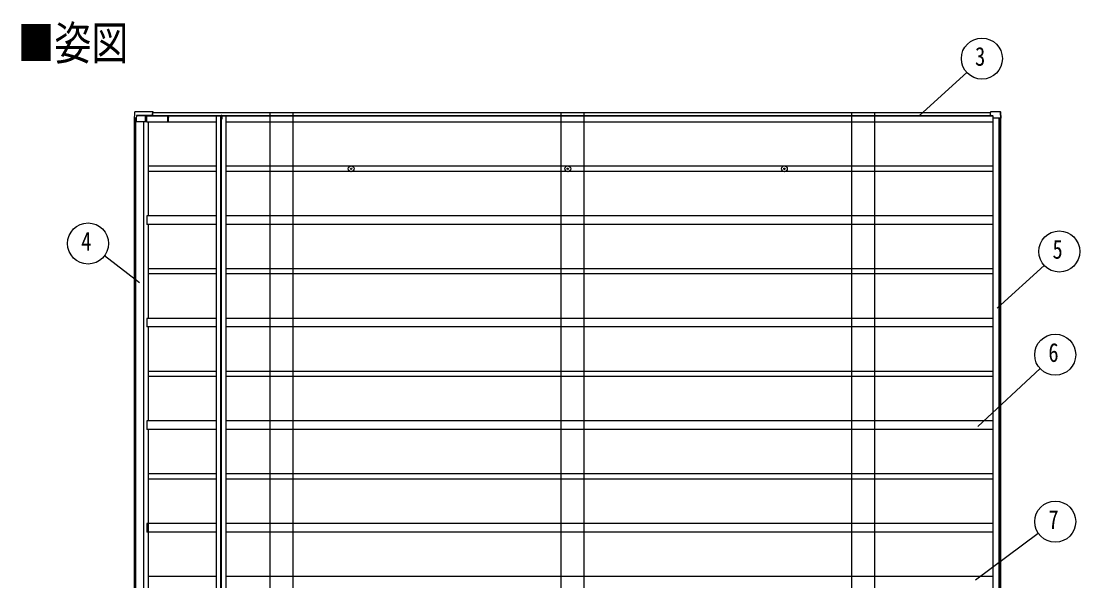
# Model space of a CAD drawing. Units: millimetres, scale not verified. Extents: x -16820 to 16820, y -11880 to 11880.
# Drawn here: x -6882 to -692, y -1046 to 2227 of the extents above; entities that cross this region are included whole.
import ezdxf
from ezdxf.enums import TextEntityAlignment as Align

# ---------------------------------------------------------------- set-up
doc = ezdxf.new("R2010")
doc.units = ezdxf.units.MM
doc.header["$LTSCALE"] = 60
for name, color, linetype in [('0-2_USER1', 3, 'Continuous'), ('0-3_YKK_11', 7, 'Continuous'), ('0-5_YKK_13', 4, 'Continuous'), ('0-6_YKK_A1', 4, 'Continuous'), ('0-7_YKK_D', 6, 'Continuous')]:
    doc.layers.add(name, color=color, linetype=linetype)
doc.styles.add('ＭＳ ゴシック', font='')
doc.styles.get('ＭＳ ゴシック').set_extended_font_data('MS Gothic')

msp = doc.modelspace()

# ---------------------------------------------------------------- linework, layer by layer
at = {"layer": '0-3_YKK_11'}
msp.add_line((-6020.64, 1638.65), (-6022.65, 1638.65), dxfattribs=at)
for points in [[(-6023.65, 1639.64), (-6023.84, 1657.95), (-6023.84, 1673.95), (-6022.94, 1673.95), (-6022.94, 1673.05), (-6020.64, 1673.05), (-6020.64, 1672.15), (-6022.64, 1672.15), (-6022.64, 1663.4), (-6020.64, 1663.4), (-6020.64, 1662.5), (-6022.34, 1662.5), (-6022.34, 1657.95), (-6022.64, 1645.65), (-6020.64, 1645.65)], [(-6019.64, 1644.65), (-6019.64, 1643.4), (-6020.54, 1643.4), (-6020.54, 1644.75), (-6022.74, 1644.75), (-6022.74, 1639.55), (-6020.54, 1639.55), (-6020.54, 1640.9), (-6019.64, 1640.9), (-6019.64, 1639.65)]]:
    msp.add_lwpolyline(points, dxfattribs=at)
for centre, start, end in [((-6022.65, 1639.65), 180.59373, 270.00002), ((-6020.64, 1644.65), 0.00001, 89.99999), ((-6020.64, 1639.65), 270.00001, 359.99999)]:
    msp.add_arc(centre, 1, start, end, dxfattribs=at)
at = {"layer": '0-5_YKK_13'}
for p, q in [((-6112.21, 1695.97), (-6215.67, 1695.97)), ((-6110.46, 1696.16), (-6214.08, 1696.16)), ((-6208.02, 1673.54), (-6208.64, 1663.65)), ((-6207.03, 1674.49), (-6120.31, 1674.49)), ((-6128.68, 1674.49), (-6128.67, 1673.95)), ((-6120.05, 1673.95), (-6120.31, 1674.49)), ((-6119.1, 1674.63), (-6114.11, 1674.63)), ((-6118.77, 1673.95), (-6119.1, 1674.63)), ((-6114.21, 1674.85), (-6114.11, 1674.63)), ((-6114.11, 1674.63), (-6114.1, 1686.82)), ((-6112.22, 1694.11), (-6112.21, 1693.65)), ((-6112.1, 1693.65), (-6112.12, 1694.91)), ((-6110.55, 1695.11), (-6110.57, 1693.65)), ((-6110.46, 1693.65), (-6110.45, 1694.23)), ((-5731.73, 1675.75), (-5711.73, 1675.75)), ((-5731.73, 1675.75), (-5731.73, 1673.75)), ((-5711.69, 1675.75), (-5709.64, 1675.75)), ((-5709.78, 1673.84), (-5709.78, 1653.75)), ((-5709.78, 1673.84), (-5707.69, 1673.84)), ((-5707.69, 1673.84), (-5707.69, 1653.75)), ((-1215.95, 1686.92), (-1215.97, 1674.85)), ((-1215.97, 1674.85), (-1201.52, 1674.85)), ((-1215.97, 1674.85), (-1215.86, 1674.63)), ((-1210.88, 1674.63), (-1215.86, 1674.63)), ((-1158.19, 1695.97), (-1213.96, 1695.97)), ((-1156.27, 1696.16), (-1212.21, 1696.16)), ((-1210.88, 1674.63), (-1210.84, 1674.55)), ((-1200.52, 1673.85), (-1200.42, 1660.65)), ((-1153.2, 1660.65), (-1155.21, 1693.23)), ((-1151.25, 1660.65), (-1153.37, 1693.52)), ((-6214.88, 1660.65), (-6220.66, 1660.65)), ((-6210.59, 1639.65), (-6209.34, 1639.65)), ((-6209.34, 1639.65), (-6157.41, 1639.65)), ((-6209, 1660.65), (-6208.9, 1660.65)), ((-6208.9, 1660.65), (-6208.71, 1663.65)), ((-6208.71, 1663.65), (-6208.64, 1663.65)), ((-5707.69, 1653.75), (-5711.73, 1653.75)), ((-1164.56, 1660.65), (-1200.42, 1660.65)), ((-1153.26, 1660.65), (-1162.86, 1660.65)), ((-1152.39, 1660.65), (-1153.13, 1660.65)), ((-4954.56, 1364.15), (-4953.45, 1364.17)), ((-4954.56, 1363.15), (-4953.45, 1363.13)), ((-4953.45, 1364.17), (-4952.93, 1364.27)), ((-4953.45, 1363.13), (-4952.93, 1363.03)), ((-4952.83, 1364.79), (-4952.93, 1364.27)), ((-4952.83, 1362.51), (-4952.93, 1363.03)), ((-4952.81, 1365.9), (-4952.83, 1364.79)), ((-4952.81, 1361.41), (-4952.83, 1362.51)), ((-4951.81, 1365.9), (-4951.8, 1364.79)), ((-4951.81, 1361.41), (-4951.8, 1362.51)), ((-4951.8, 1364.79), (-4951.69, 1364.27)), ((-4951.8, 1362.51), (-4951.69, 1363.03)), ((-4951.18, 1364.17), (-4951.69, 1364.27)), ((-4951.18, 1363.13), (-4951.69, 1363.03)), ((-4950.07, 1364.15), (-4951.18, 1364.17)), ((-4950.07, 1363.15), (-4951.18, 1363.13)), ((-3688.04, 1364.15), (-3686.93, 1364.17)), ((-3688.04, 1363.15), (-3686.93, 1363.13)), ((-3686.93, 1364.17), (-3686.42, 1364.27)), ((-3686.93, 1363.13), (-3686.42, 1363.03)), ((-3686.32, 1364.79), (-3686.42, 1364.27)), ((-3686.32, 1362.51), (-3686.42, 1363.03)), ((-3686.3, 1365.9), (-3686.32, 1364.79)), ((-3686.3, 1361.41), (-3686.32, 1362.51)), ((-3685.3, 1365.9), (-3685.28, 1364.79)), ((-3685.3, 1361.41), (-3685.28, 1362.51)), ((-3685.28, 1364.79), (-3685.18, 1364.27)), ((-3685.28, 1362.51), (-3685.18, 1363.03)), ((-3684.66, 1364.17), (-3685.18, 1364.27)), ((-3684.66, 1363.13), (-3685.18, 1363.03)), ((-3683.55, 1364.15), (-3684.66, 1364.17)), ((-3683.55, 1363.15), (-3684.66, 1363.13)), ((-2421.52, 1364.15), (-2420.41, 1364.17)), ((-2421.52, 1363.15), (-2420.41, 1363.13)), ((-2420.41, 1364.17), (-2419.9, 1364.27)), ((-2420.41, 1363.13), (-2419.9, 1363.03)), ((-2419.8, 1364.79), (-2419.9, 1364.27)), ((-2419.8, 1362.51), (-2419.9, 1363.03)), ((-2419.78, 1365.9), (-2419.8, 1364.79)), ((-2419.78, 1361.41), (-2419.8, 1362.51)), ((-2418.78, 1365.9), (-2418.76, 1364.79)), ((-2418.78, 1361.41), (-2418.76, 1362.51)), ((-2418.76, 1364.79), (-2418.66, 1364.27)), ((-2418.76, 1362.51), (-2418.66, 1363.03)), ((-2418.14, 1364.17), (-2418.66, 1364.27)), ((-2418.14, 1363.13), (-2418.66, 1363.03)), ((-2417.03, 1364.15), (-2418.14, 1364.17)), ((-2417.03, 1363.15), (-2418.14, 1363.13))]:
    msp.add_line(p, q, dxfattribs=at)
for points in [[(-6218.63, 1693.23), (-6219.23, 1683.53), (-6220.66, 1660.65)], [(-6218.19, 1694.61), (-6218.5, 1693.95), (-6218.6, 1693.23)], [(-6218.17, 1694.57), (-6218.19, 1694.59), (-6218.18, 1694.6)], [(-6215.67, 1695.96), (-6216.26, 1695.92), (-6216.83, 1695.73), (-6217.36, 1695.46), (-6217.83, 1695.08), (-6218.17, 1694.6)], [(-6214.08, 1696.15), (-6214.45, 1696.15), (-6214.82, 1696.1), (-6215.16, 1695.97)], [(-6208.18, 1673.9), (-6209, 1660.65), (-6213.34, 1660.65)], [(-6114.2, 1686.92), (-6114.21, 1674.85), (-6207.18, 1674.85)], [(-6157.49, 1674.49), (-6157.41, 1639.65), (-6148.13, 1639.65)], [(-6148.22, 1674.49), (-6148.13, 1639.65), (-6146.47, 1639.65)], [(-6112.22, 1694.11), (-6112.22, 1694.17), (-6112.22, 1694.22), (-6112.22, 1694.27), (-6112.23, 1694.31), (-6112.23, 1694.34), (-6112.23, 1694.35), (-6112.24, 1694.36), (-6112.24, 1694.35)], [(-6112.23, 1695.93), (-6112.21, 1695.97), (-6112.2, 1695.95), (-6112.18, 1695.88), (-6112.16, 1695.76), (-6112.15, 1695.6), (-6112.13, 1695.4), (-6112.13, 1695.17), (-6112.12, 1694.91)], [(-6110.55, 1695.11), (-6110.54, 1695.38), (-6110.53, 1695.63), (-6110.52, 1695.84), (-6110.5, 1696), (-6110.48, 1696.11), (-6110.46, 1696.16), (-6110.45, 1696.15), (-6110.43, 1696.07)], [(-6110.43, 1694.45), (-6110.43, 1694.47), (-6110.43, 1694.47), (-6110.44, 1694.46), (-6110.44, 1694.44), (-6110.45, 1694.4), (-6110.45, 1694.35), (-6110.45, 1694.29), (-6110.45, 1694.23)], [(-5731.73, 1673.75), (-5711.73, 1673.75), (-5711.73, 1653.75)], [(-1213.96, 1695.97), (-1213.97, 1695.97), (-1213.98, 1695.93)], [(-1155.66, 1694.6), (-1156.01, 1695.09), (-1156.49, 1695.46), (-1157.02, 1695.74), (-1157.59, 1695.92), (-1158.19, 1695.95)], [(-1153.72, 1694.72), (-1154.06, 1695.23), (-1154.53, 1695.63), (-1155.07, 1695.92), (-1155.66, 1696.11), (-1156.27, 1696.14)], [(-1155.64, 1694.62), (-1155.64, 1694.62), (-1155.67, 1694.6), (-1155.72, 1694.57)], [(-1155.23, 1693.23), (-1155.28, 1693.71), (-1155.42, 1694.19), (-1155.66, 1694.6)], [(-1155.3, 1693.72), (-1154.84, 1694.2), (-1154.76, 1694.26)], [(-1154.76, 1694.26), (-1154.44, 1694.43), (-1154.14, 1694.57), (-1153.92, 1694.67), (-1153.76, 1694.73), (-1153.71, 1694.72)], [(-1153.38, 1693.52), (-1153.42, 1693.94), (-1153.52, 1694.35), (-1153.7, 1694.73)], [(-6215.1, 1660.65), (-6214.96, 1639.65), (-6210.59, 1639.65)], [(-6214.88, 1660.65), (-6214.67, 1660.65), (-6214.32, 1660.65), (-6213.86, 1660.65), (-6213.34, 1660.65)], [(-1164.56, 1660.65), (-1164.03, 1660.65), (-1163.53, 1660.65), (-1163.13, 1660.65), (-1162.86, 1660.65)], [(-1152.39, 1660.65), (-1152.03, 1660.65), (-1151.71, 1660.65), (-1151.46, 1660.65), (-1151.3, 1660.65), (-1151.26, 1660.65)]]:
    msp.add_lwpolyline(points, dxfattribs=at)
for centre, radius in [((-4952.31, 1363.65), 17), ((-4952.31, 1363.65), 4), ((-3685.8, 1363.65), 17), ((-3685.8, 1363.65), 4), ((-2419.28, 1363.65), 17), ((-2419.28, 1363.65), 4)]:
    msp.add_circle(centre, radius, dxfattribs=at)
for centre, radius, start, end in [((-6103.68, 1687.16), 10.52, 172.63238, 181.34415), ((-5971.36, 1656.19), 146.38, 164.24539, 167.24065), ((-6112.24, 1686.86), 1.86, 172.63076, 181.34485), ((-5971.08, 1654.69), 146.62, 164.30622, 167.22814), ((-6578.87, 1614.9), 475.42, 9.53502, 9.83065), ((-5711.69, 1673.84), 1.91, 359.89403, 91.14529), ((-5709.6, 1673.84), 1.91, 359.89403, 91.14529), ((-1205.43, 1687.16), 10.52, 172.63238, 181.34415), ((-1073.11, 1656.19), 146.38, 164.24539, 167.24065), ((-1211.89, 1695.98), 0.371, 150.45777, 182.11515), ((-4952.31, 1363.65), 2.3, 167.44414, 192.55586), ((-4952.31, 1363.65), 2.3, 77.44414, 102.55586), ((-4952.31, 1363.65), 2.3, 347.44414, 12.55586), ((-3685.8, 1363.65), 2.3, 167.44414, 192.55586), ((-3685.8, 1363.65), 2.3, 77.44414, 102.55586), ((-3685.8, 1363.65), 2.3, 347.44414, 12.55586), ((-2419.28, 1363.65), 2.3, 167.44414, 192.55586), ((-2419.28, 1363.65), 2.3, 77.44414, 102.55586), ((-2419.28, 1363.65), 2.3, 347.44414, 12.55586), ((-4952.31, 1363.65), 2.3, 257.44414, 282.55586), ((-3685.8, 1363.65), 2.3, 257.44414, 282.55586), ((-2419.28, 1363.65), 2.3, 257.44414, 282.55586)]:
    msp.add_arc(centre, radius, start, end, dxfattribs=at)
for centre, major_axis, ratio, start_param, end_param in [((-6207.18, 1673.84), (0.11, 1), 0.989401, 0.1105972, 1.6209481), ((-6207.03, 1673.48), (0.11, 1), 0.989401, 0.1105972, 1.6209481), ((-1201.52, 1673.84), (0.05, 1.01), 0.989569, 4.7715491, 6.3337103), ((-5753.1, 29035.79), (-44.68, 73387.97), 0.006965, 1.9530532, 1.9533616), ((-5688.18, -77613.92), (-63.54, 104364.42), 0.006965, 0.7081037, 0.708413)]:
    msp.add_ellipse(centre, major_axis=major_axis, ratio=ratio, start_param=start_param, end_param=end_param, dxfattribs=at)
at = {"layer": '0-6_YKK_A1'}
for p, q in [((-6146.47, 1673.95), (-1200.53, 1673.95)), ((-6146.47, 1638.65), (-6146.47, 1673.95)), ((-6117.01, 1674.63), (-6117.01, 1673.95)), ((-6117.01, 1674.55), (-1200.81, 1674.55)), ((-6112.44, 1693.65), (-1214.61, 1693.65)), ((-5739.49, -3746.45), (-5739.49, 1673.75)), ((-5739.49, 1673.75), (-5711.73, 1673.75)), ((-5714.63, -3746.45), (-5714.63, 1673.75)), ((-5711.64, 1675.75), (-5711.64, 1675.75)), ((-5707.69, 1673.75), (-5682.6, 1673.75)), ((-5682.6, -3746.45), (-5682.6, 1673.75)), ((-5426.8, 1693.65), (-5426.8, -3766.35)), ((-5292.8, 1693.65), (-5292.8, -3766.35)), ((-3726.8, 1693.65), (-3726.8, -3766.35)), ((-3592.8, 1693.65), (-3592.8, -3766.35)), ((-2026.8, 1693.65), (-2026.8, -3766.35)), ((-1892.8, 1693.65), (-1892.8, -3766.35)), ((-6218.31, -3733.35), (-6218.31, 1660.65)), ((-6213.1, -3712.35), (-6213.1, 1639.65)), ((-6210.87, -3712.35), (-6210.87, 1639.65)), ((-6163.74, -3707.35), (-6163.74, 1639.65)), ((-6146.47, 1638.65), (-5739.49, 1638.65)), ((-6137.67, 1088.65), (-6137.67, 1638.65)), ((-5711.64, -3726.45), (-5711.64, 1653.75)), ((-5709.72, -3726.45), (-5709.72, 1653.75)), ((-5682.6, 1638.65), (-1198.22, 1638.65)), ((-1198.22, -3733.35), (-1198.22, 1660.65)), ((-1164.43, -3733.35), (-1164.43, 1660.65)), ((-1155.68, -3733.35), (-1155.68, 1660.65)), ((-1153.78, -3733.35), (-1153.78, 1660.65)), ((-5739.49, 1378.65), (-6137.67, 1378.65)), ((-1198.22, 1378.65), (-5682.6, 1378.65)), ((-5739.49, 1348.65), (-6137.67, 1348.65)), ((-1198.22, 1348.65), (-5682.6, 1348.65)), ((-5739.49, 1088.65), (-6146.47, 1088.65)), ((-6146.47, 1088.65), (-6146.47, 1038.65)), ((-1198.22, 1088.65), (-5682.6, 1088.65)), ((-5739.49, 1038.65), (-6146.47, 1038.65)), ((-6137.67, 488.65), (-6137.67, 1038.65)), ((-1198.22, 1038.65), (-5682.6, 1038.65)), ((-5739.49, 778.65), (-6137.67, 778.65)), ((-5739.49, 748.65), (-6137.67, 748.65)), ((-1198.22, 778.65), (-5682.6, 778.65)), ((-1198.22, 748.65), (-5682.6, 748.65)), ((-5739.49, 488.65), (-6146.47, 488.65)), ((-6146.47, 488.65), (-6146.47, 438.65)), ((-5739.49, 438.65), (-6146.47, 438.65)), ((-6137.67, -111.35), (-6137.67, 438.65)), ((-1198.22, 488.65), (-5682.6, 488.65)), ((-1198.22, 438.65), (-5682.6, 438.65)), ((-5739.49, 178.65), (-6137.67, 178.65)), ((-5739.49, 148.65), (-6137.67, 148.65)), ((-1198.22, 178.65), (-5682.6, 178.65)), ((-1198.22, 148.65), (-5682.6, 148.65)), ((-5739.49, -111.35), (-6146.47, -111.35)), ((-6146.47, -111.35), (-6146.47, -161.35)), ((-1198.22, -111.35), (-5682.6, -111.35)), ((-5739.49, -161.35), (-6146.47, -161.35)), ((-6137.67, -1311.35), (-6137.67, -161.35)), ((-1198.22, -161.35), (-5682.6, -161.35)), ((-5739.49, -421.35), (-6137.67, -421.35)), ((-1198.22, -421.35), (-5682.6, -421.35)), ((-5739.49, -451.35), (-6137.67, -451.35)), ((-1198.22, -451.35), (-5682.6, -451.35)), ((-5739.49, -711.35), (-6146.47, -711.35)), ((-6146.47, -711.35), (-6146.47, -761.35)), ((-1198.22, -711.35), (-5682.6, -711.35)), ((-5739.49, -761.35), (-6146.47, -761.35)), ((-1198.22, -761.35), (-5682.6, -761.35)), ((-5739.49, -1021.35), (-6137.67, -1021.35)), ((-1198.22, -1021.35), (-5682.6, -1021.35))]:
    msp.add_line(p, q, dxfattribs=at)
at = {"layer": '0-7_YKK_D'}
for p, q in [((-1628.51, 1676.22), (-1353.33, 1927.25)), ((-6188.94, 696.16), (-6395.35, 853.85)), ((-1175.87, 547.96), (-900.69, 798.99)), ((-1287.66, -143.44), (-924.56, 195.5)), ((-1301.13, -1041.19), (-935.57, -767.05))]:
    msp.add_line(p, q, dxfattribs=at)
for centre in [(-1264.67, 2008.13), (-6490.71, 926.7), (-812.04, 879.86), (-835.91, 276.38), (-835.91, -700.21)]:
    msp.add_circle(centre, 120, dxfattribs=at)

# ---------------------------------------------------------------- texts
at = {"layer": '0-2_USER1', "style": 'ＭＳ ゴシック', "width": 0.8}
msp.add_text('■姿図', height=197.9, dxfattribs=at).set_placement((-6903.16, 1940.94), align=Align.BOTTOM_LEFT)
at = {"layer": '0-7_YKK_D', "style": 'ＭＳ ゴシック', "width": 0.8}
for s, p in [('3', (-1304.67, 1933.13)), ('4', (-6530.71, 851.7)), ('5', (-852.04, 804.86)), ('6', (-875.91, 201.38)), ('7', (-875.91, -775.21))]:
    msp.add_text(s, height=110, dxfattribs=at).set_placement(p, align=Align.BOTTOM_LEFT)

doc.saveas('drawing.dxf')
